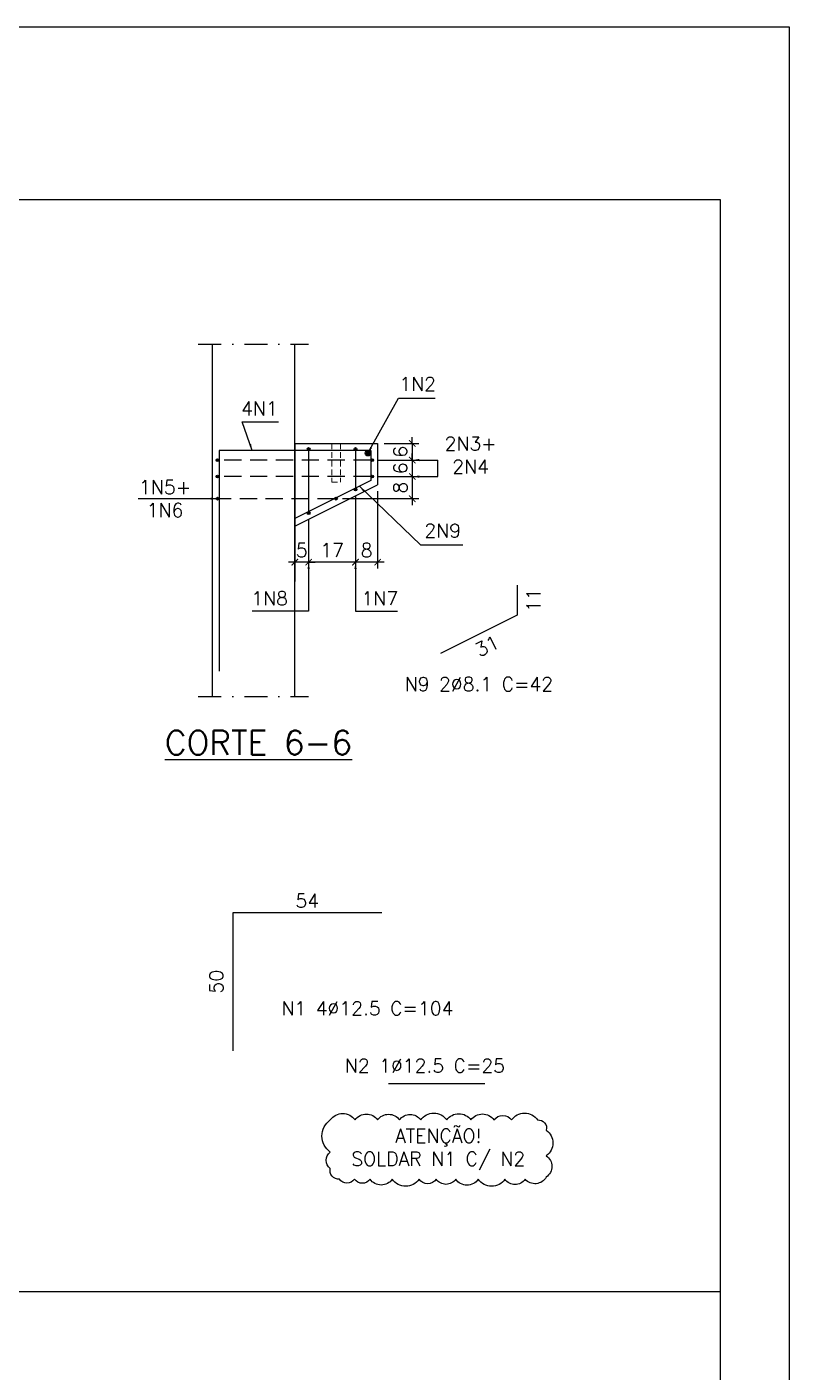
# Model space of a CAD drawing. Header units: centimetres. Extents: x 1658 to 27871, y 8240 to 11444.
# Drawn here: x 16273 to 17102, y 9981 to 11444 of the extents above; entities that cross this region are included whole.
import ezdxf

# ---------------------------------------------------------------- set-up
doc = ezdxf.new("R2010")
doc.units = ezdxf.units.CM
doc.header["$LTSCALE"] = 50
doc.header["$MEASUREMENT"] = 0
doc.header["$PDMODE"] = 67
for name, pattern in [('DASHDOT', [1, 0.5, -0.25, 0, -0.25]), ('DASHED', [0.75, 0.5, -0.25]), ('HIDDEN', [0.375, 0.25, -0.125])]:
    doc.linetypes.add(name, pattern=pattern)
doc.layers.add('10 TRACEJADO', color=1, linetype='DASHED', lineweight=13)
for name, color, linetype in [('FORMATO-PRECON', 2, 'Continuous'), ('HACHURAS-PRECON', 1, 'Continuous'), ('LINHA CENTRO-PRECON', 1, 'DASHDOT'), ('LINHA-01-PRECON', 1, 'Continuous'), ('LINHA-02-PRECON', 2, 'Continuous'), ('LINHA-04-PRECON', 4, 'Continuous'), ('X1', 2, 'Continuous')]:
    doc.layers.add(name, color=color, linetype=linetype)
doc.styles.add('PRECON-ROMANS', font='romans.shx')
doc.styles.get("Standard").update_dxf_attribs({"font": 'romans.shx'})
doc.dimstyles.new('ESC50-50', dxfattribs={"dimscale": 50, "dimtxt": 0.2, "dimasz": 0.15, "dimexe": 0.15, "dimexo": 0.15, "dimgap": 0.08, "dimtad": 1, "dimdec": 1, "dimzin": 12, "dimdsep": 46, "dimtxsty": 'Standard', "dimblk": 'ARCHTICK', "dimcen": 0.09, "dimdle": 0.15, "dimclrd": 256, "dimclre": 256, "dimclrt": 2, "dimazin": 3, "dimtfac": 1, "dimtdec": 1, "dimtmove": 1, "dimatfit": 2, "dimfxl": 0.15, "dimtolj": 1, "dimtzin": 0, "dimarcsym": 0})
doc.dimstyles.new('ESC75-25', dxfattribs={"dimscale": 0, "dimtxt": 15, "dimasz": 7, "dimexe": 7, "dimexo": 7, "dimgap": 5.5, "dimtad": 1, "dimdec": 1, "dimlfac": 0.333333, "dimdsep": 46, "dimtxsty": 'Standard', "dimblk": 'ARCHTICK', "dimcen": 0.1, "dimdle": 7, "dimclrd": 256, "dimclre": 256, "dimclrt": 2, "dimadec": 0, "dimazin": 0, "dimtfac": 1, "dimtdec": 1, "dimtix": 1, "dimtmove": 2, "dimatfit": 3, "dimfxl": 1, "dimarcsym": 0})
doc.dimstyles.new('ESC75-75', dxfattribs={"dimscale": 0, "dimtxt": 15, "dimasz": 7, "dimexe": 7, "dimexo": 7, "dimgap": 5.5, "dimtad": 1, "dimdec": 1, "dimdsep": 46, "dimtxsty": 'Standard', "dimblk": 'ARCHTICK', "dimcen": 0.1, "dimdle": 7, "dimclrd": 256, "dimclre": 256, "dimclrt": 2, "dimadec": 0, "dimazin": 0, "dimtfac": 1, "dimtdec": 1, "dimtix": 1, "dimtmove": 2, "dimatfit": 3, "dimfxl": 1, "dimarcsym": 0})

# ---------------------------------------------------------------- blocks, each defined once
blk = doc.blocks.new('A$C2E607E54')
at = {"layer": 'FORMATO-PRECON'}
blk.add_lwpolyline([(0, 4200), (2970, 4200), (2970, 0), (0, 0)], close=True, dxfattribs=at)
at = {"layer": 'FORMATO-PRECON', "color": 6}
blk.add_lwpolyline([(100, 3950), (2870, 3950), (2870, 100), (100, 100)], close=True, dxfattribs=at)
blk = doc.blocks.new('*D410')
at = {"layer": 'Defpoints', "color": 0, "linetype": 'Continuous', "transparency": 16777216}
for p in [(16497, 10480.8), (16659, 10480.8), (16659, 10480.8)]:
    blk.add_point(p, dxfattribs=at)
at = {"layer": 'LINHA-01-PRECON', "color": 2, "linetype": 'Continuous', "transparency": 16777216, "insert": (16578, 10493.8), "char_height": 15, "attachment_point": 5}
blk.add_mtext('54', dxfattribs=at)
blk = doc.blocks.new('_ArchTick')
at = {"color": 0, "linetype": 'ByBlock', "const_width": 0.15}
blk.add_lwpolyline([(-0.5, -0.5), (0.5, 0.5)], dxfattribs=at)
blk = doc.blocks.new('*D411')
at = {"layer": 'Defpoints', "color": 0, "linetype": 'Continuous', "transparency": 16777216}
for p in [(16497, 10480.8), (16497, 10330.8), (16497, 10330.8)]:
    blk.add_point(p, dxfattribs=at)
at = {"layer": 'LINHA-01-PRECON', "color": 2, "linetype": 'Continuous', "transparency": 16777216, "insert": (16479.1, 10405.8), "char_height": 15, "attachment_point": 5, "rotation": 90}
blk.add_mtext('50', dxfattribs=at)
blk = doc.blocks.new('*D409')
at = {"layer": 'Defpoints', "color": 0, "transparency": 16777216}
for p in [(16630.5, 10940.9), (16654.5, 10946), (16630.5, 10862)]:
    blk.add_point(p, dxfattribs=at)
at = {"layer": 'LINHA-01-PRECON', "lineweight": -2, "transparency": 16777216}
for p, q in [((16630.5, 10933.9), (16630.5, 10855)), ((16654.5, 10939), (16654.5, 10855)), ((16661.5, 10862), (16623.5, 10862))]:
    blk.add_line(p, q, dxfattribs=at)
at = {"layer": 'LINHA-01-PRECON', "lineweight": -2, "transparency": 16777216, "xscale": 7, "yscale": 7, "zscale": 7, "rotation": 180}
blk.add_blockref('_ArchTick', (16630.5, 10862), dxfattribs=at)
at = {"layer": 'LINHA-01-PRECON', "lineweight": -2, "transparency": 16777216, "xscale": 7, "yscale": 7, "zscale": 7}
blk.add_blockref('_ArchTick', (16654.5, 10862), dxfattribs=at)
at = {"layer": 'LINHA-01-PRECON', "color": 2, "transparency": 16777216, "insert": (16642.5, 10875), "char_height": 15, "attachment_point": 5}
blk.add_mtext('8', dxfattribs=at)
blk = doc.blocks.new('*D400')
at = {"layer": 'Defpoints', "color": 0, "transparency": 16777216}
for p in [(16630.5, 10940.9), (16579.5, 10915.4), (16579.5, 10862)]:
    blk.add_point(p, dxfattribs=at)
at = {"layer": 'LINHA-01-PRECON', "lineweight": -2, "transparency": 16777216}
for p, q in [((16630.5, 10933.9), (16630.5, 10855)), ((16579.5, 10908.4), (16579.5, 10855)), ((16637.5, 10862), (16572.5, 10862))]:
    blk.add_line(p, q, dxfattribs=at)
at = {"layer": 'LINHA-01-PRECON', "lineweight": -2, "transparency": 16777216, "xscale": 7, "yscale": 7, "zscale": 7, "rotation": 180}
blk.add_blockref('_ArchTick', (16579.5, 10862), dxfattribs=at)
at = {"layer": 'LINHA-01-PRECON', "lineweight": -2, "transparency": 16777216, "xscale": 7, "yscale": 7, "zscale": 7}
blk.add_blockref('_ArchTick', (16630.5, 10862), dxfattribs=at)
at = {"layer": 'LINHA-01-PRECON', "color": 2, "transparency": 16777216, "insert": (16605, 10875), "char_height": 15, "attachment_point": 5}
blk.add_mtext('17', dxfattribs=at)
blk = doc.blocks.new('*D401')
at = {"layer": 'Defpoints', "color": 0, "transparency": 16777216}
for p in [(16579.5, 10915.4), (16564.5, 10862), (16564.5, 10862)]:
    blk.add_point(p, dxfattribs=at)
at = {"layer": 'LINHA-01-PRECON', "lineweight": -2, "transparency": 16777216}
for p, q in [((16579.5, 10908.4), (16579.5, 10855)), ((16564.5, 10862), (16557.5, 10862)), ((16579.5, 10862), (16564.5, 10862)), ((16579.5, 10862), (16586.5, 10862))]:
    blk.add_line(p, q, dxfattribs=at)
at = {"layer": 'LINHA-01-PRECON', "lineweight": -2, "transparency": 16777216, "xscale": 7, "yscale": 7, "zscale": 7}
blk.add_blockref('_ArchTick', (16564.5, 10862), dxfattribs=at)
at = {"layer": 'LINHA-01-PRECON', "lineweight": -2, "transparency": 16777216, "xscale": 7, "yscale": 7, "zscale": 7, "rotation": 180}
blk.add_blockref('_ArchTick', (16579.5, 10862), dxfattribs=at)
at = {"layer": 'LINHA-01-PRECON', "color": 2, "transparency": 16777216, "insert": (16572, 10875), "char_height": 15, "attachment_point": 5}
blk.add_mtext('5', dxfattribs=at)
blk = doc.blocks.new('*D407')
at = {"layer": 'Defpoints', "color": 0, "transparency": 16777216}
for p in [(16654.5, 10991), (16648.5, 10973), (16692.2, 10973)]:
    blk.add_point(p, dxfattribs=at)
at = {"layer": 'LINHA-01-PRECON', "lineweight": -2, "transparency": 16777216}
for p, q in [((16661.5, 10991), (16699.2, 10991)), ((16692.2, 10991), (16692.2, 10998)), ((16692.2, 10991), (16692.2, 10973)), ((16655.5, 10973), (16699.2, 10973)), ((16692.2, 10973), (16692.2, 10966))]:
    blk.add_line(p, q, dxfattribs=at)
at = {"layer": 'LINHA-01-PRECON', "lineweight": -2, "transparency": 16777216, "xscale": 7, "yscale": 7, "zscale": 7}
for p, rotation in [((16692.2, 10991), 270), ((16692.2, 10973), 90)]:
    blk.add_blockref('_ArchTick', p, dxfattribs=dict(at, rotation=rotation))
at = {"layer": 'LINHA-01-PRECON', "color": 2, "transparency": 16777216, "insert": (16679.2, 10982), "char_height": 15, "attachment_point": 5, "rotation": 90}
blk.add_mtext('6', dxfattribs=at)
blk = doc.blocks.new('*D408')
at = {"layer": 'Defpoints', "color": 0, "transparency": 16777216}
for p in [(16648.5, 10973), (16648.5, 10955), (16692.2, 10955)]:
    blk.add_point(p, dxfattribs=at)
at = {"layer": 'LINHA-01-PRECON', "lineweight": -2, "transparency": 16777216}
for p, q in [((16655.5, 10973), (16699.2, 10973)), ((16692.2, 10973), (16692.2, 10980)), ((16692.2, 10973), (16692.2, 10955)), ((16655.5, 10955), (16699.2, 10955)), ((16692.2, 10955), (16692.2, 10948))]:
    blk.add_line(p, q, dxfattribs=at)
at = {"layer": 'LINHA-01-PRECON', "lineweight": -2, "transparency": 16777216, "xscale": 7, "yscale": 7, "zscale": 7}
for p, rotation in [((16692.2, 10973), 270), ((16692.2, 10955), 90)]:
    blk.add_blockref('_ArchTick', p, dxfattribs=dict(at, rotation=rotation))
at = {"layer": 'LINHA-01-PRECON', "color": 2, "transparency": 16777216, "insert": (16679.2, 10964), "char_height": 15, "attachment_point": 5, "rotation": 90}
blk.add_mtext('6', dxfattribs=at)
blk = doc.blocks.new('*D373')
at = {"layer": 'Defpoints', "color": 0, "linetype": 'Continuous', "transparency": 16777216}
for p in [(16806.2, 10837.1), (16806.2, 10804.2), (16806.2, 10804.2)]:
    blk.add_point(p, dxfattribs=at)
at = {"layer": 'LINHA-01-PRECON', "color": 2, "linetype": 'Continuous', "transparency": 16777216, "insert": (16824.1, 10820.7), "char_height": 15, "attachment_point": 5, "rotation": 90}
blk.add_mtext('11', dxfattribs=at)
blk = doc.blocks.new('*D374')
at = {"layer": 'Defpoints', "color": 0, "linetype": 'Continuous', "transparency": 16777216}
for p in [(16806.2, 10804.2), (16722.9, 10762.6), (16722.9, 10762.6)]:
    blk.add_point(p, dxfattribs=at)
at = {"layer": 'LINHA-01-PRECON', "color": 2, "linetype": 'Continuous', "transparency": 16777216, "insert": (16773.4, 10770.8), "char_height": 15, "attachment_point": 5, "rotation": 26.5623}
blk.add_mtext('31', dxfattribs=at)
blk = doc.blocks.new('*D533')
at = {"layer": 'Defpoints', "color": 0, "transparency": 16777216}
for p in [(16648.5, 10955), (16609.2, 10931), (16692.2, 10931)]:
    blk.add_point(p, dxfattribs=at)
at = {"layer": 'LINHA-01-PRECON', "lineweight": -2, "transparency": 16777216}
for p, q in [((16692.2, 10962), (16692.2, 10924)), ((16655.5, 10955), (16699.2, 10955)), ((16616.2, 10931), (16699.2, 10931))]:
    blk.add_line(p, q, dxfattribs=at)
at = {"layer": 'LINHA-01-PRECON', "lineweight": -2, "transparency": 16777216, "xscale": 7, "yscale": 7, "zscale": 7}
for p, rotation in [((16692.2, 10955), 90), ((16692.2, 10931), 270)]:
    blk.add_blockref('_ArchTick', p, dxfattribs=dict(at, rotation=rotation))
at = {"layer": 'LINHA-01-PRECON', "color": 2, "transparency": 16777216, "insert": (16679.2, 10943), "char_height": 15, "attachment_point": 5, "rotation": 90}
blk.add_mtext('8', dxfattribs=at)

msp = doc.modelspace()

# ---------------------------------------------------------------- hatches: boundary and pattern name
at = {"layer": 'LINHA-01-PRECON', "linetype": 'Continuous'}
h = msp.add_hatch(color=256, dxfattribs=at)
h.dxf.hatch_style = 1
edge = h.paths.add_edge_path()
edge.add_arc((16579.49, 10984.97), 1.5, 0, 360)
h = msp.add_hatch(color=256, dxfattribs=at)
h.dxf.hatch_style = 1
edge = h.paths.add_edge_path()
edge.add_arc((16630.49, 10984.97), 1.5, 0, 360)
h = msp.add_hatch(color=256, dxfattribs=at)
h.dxf.hatch_style = 1
edge = h.paths.add_edge_path()
edge.add_arc((16480.49, 10972.97), 1.5, 0, 360)
h = msp.add_hatch(color=256, dxfattribs=at)
h.dxf.hatch_style = 1
edge = h.paths.add_edge_path()
edge.add_arc((16643.99, 10980.47), 3, 0, 360)
h = msp.add_hatch(color=256, dxfattribs=at)
h.dxf.hatch_style = 1
edge = h.paths.add_edge_path()
edge.add_arc((16648.49, 10972.97), 1.5, 0, 360)
h = msp.add_hatch(color=256, dxfattribs=at)
h.dxf.hatch_style = 1
edge = h.paths.add_edge_path()
edge.add_arc((16480.49, 10954.97), 1.5, 0, 360)
h = msp.add_hatch(color=256, dxfattribs=at)
h.dxf.hatch_style = 1
edge = h.paths.add_edge_path()
edge.add_arc((16648.49, 10954.97), 1.5, 0, 360)
h = msp.add_hatch(color=256, dxfattribs=at)
h.dxf.hatch_style = 1
edge = h.paths.add_edge_path()
edge.add_arc((16630.49, 10940.86), 1.5, 0, 360)
h = msp.add_hatch(color=256, dxfattribs=at)
h.dxf.hatch_style = 1
edge = h.paths.add_edge_path()
edge.add_arc((16480.49, 10930.97), 1.5, 0, 360)
h = msp.add_hatch(color=256, dxfattribs=at)
h.dxf.hatch_style = 1
edge = h.paths.add_edge_path()
edge.add_arc((16609.22, 10930.97), 1.5, 0, 360)
h = msp.add_hatch(color=256, dxfattribs=at)
h.dxf.hatch_style = 1
edge = h.paths.add_edge_path()
edge.add_arc((16579.49, 10915.36), 1.5, 0, 360)

# ---------------------------------------------------------------- linework, layer by layer
at = {"layer": '10 TRACEJADO', "linetype": 'HIDDEN', "ltscale": 0.5, "extrusion": (0, 1, 0)}
for p, q in [((16604.69, 10990.97), (16604.69, 10948.97)), ((16614.29, 10990.97), (16614.29, 10948.97)), ((16604.69, 10948.97), (16614.29, 10948.97))]:
    msp.add_line(p, q, dxfattribs=at)
at = {"layer": 'LINHA CENTRO-PRECON', "extrusion": (0, 1, 0)}
for p, q in [((16459.49, 11098.98), (16579.49, 11098.98)), ((16459.49, 10715.98), (16579.49, 10715.98))]:
    msp.add_line(p, q, dxfattribs=at)
at = {"layer": 'LINHA-01-PRECON'}
msp.add_line((17027.03, 10068.41), (14949.53, 10068.41), dxfattribs=at)
at = {"layer": 'LINHA-01-PRECON', "linetype": 'Continuous'}
msp.add_lwpolyline([(16603.06, 10255.47, -0.5205671), (16630.01, 10255.47, -0.5205671), (16654.46, 10255.47, -0.5205671), (16678.32, 10255.47, -0.5205671), (16701.36, 10255.47, -0.5205671), (16729.72, 10255.47, -0.5205671), (16755.92, 10255.47, -0.5205671), (16781.07, 10255.47, -0.5205671), (16800.18, 10255.47, -0.5205671), (16828.47, 10255.47, -0.5205671), (16837.96, 10244.28, -0.5205671), (16837.96, 10216.61, -0.5205671), (16837.96, 10193.36, -0.5205671), (16814.91, 10190.99, -0.5205671), (16793.03, 10190.99, -0.5205671), (16763.95, 10190.99, -0.5205671), (16739.45, 10190.99, -0.5205671), (16718.18, 10190.99, -0.5205671), (16699.69, 10190.99, -0.5205671), (16670.35, 10190.99, -0.5205671), (16646.33, 10190.99, -0.5205671), (16629.33, 10190.99, -0.5205671), (16612.95, 10190.99, -0.5205671), (16603.06, 10202.73, -0.5205671), (16603.06, 10220.48, -0.5205671)], format="xyb", close=True, dxfattribs=at)
for centre, radius in [((16579.49, 10984.97), 1.5), ((16630.49, 10984.97), 1.5), ((16480.49, 10972.97), 1.5), ((16643.99, 10980.47), 3), ((16648.49, 10972.97), 1.5), ((16480.49, 10954.97), 1.5), ((16648.49, 10954.97), 1.5), ((16630.49, 10940.86), 1.5), ((16480.49, 10930.97), 1.5), ((16609.22, 10930.97), 1.5), ((16579.49, 10915.36), 1.5)]:
    msp.add_circle(centre, radius, dxfattribs=at)
at = {"layer": 'LINHA-02-PRECON', "extrusion": (0, 1, 0)}
for p, q in [((16474.49, 11098.98), (16474.49, 10715.98)), ((16564.49, 10715.98), (16564.49, 11098.98)), ((16564.49, 10990.97), (16564.49, 10915.97)), ((16564.49, 10990.97), (16654.49, 10990.97)), ((16654.49, 10990.97), (16654.49, 10945.97)), ((16564.49, 10900.97), (16654.49, 10945.97)), ((16564.49, 10915.97), (16564.49, 10840.97))]:
    msp.add_line(p, q, dxfattribs=at)
at = {"layer": 'LINHA-04-PRECON', "extrusion": (0, 1, 0)}
for p, q in [((16646.99, 10983.47), (16481.99, 10983.47)), ((16579.49, 10983.47), (16579.49, 10916.86)), ((16630.49, 10983.47), (16630.49, 10942.36)), ((16658.99, 10480.8), (16496.99, 10480.8))]:
    msp.add_line(p, q, dxfattribs=at)
at = {"layer": 'LINHA-04-PRECON'}
for p, q in [((16481.99, 10983.47), (16481.99, 10743.47)), ((16496.99, 10480.8), (16496.99, 10330.8)), ((16666.23, 10294.96), (16771.23, 10294.96))]:
    msp.add_line(p, q, dxfattribs=at)
at = {"layer": 'LINHA-04-PRECON', "linetype": 'HIDDEN', "ltscale": 1.5, "extrusion": (0, 1, 0)}
for p, q in [((16646.99, 10972.97), (16481.99, 10972.97)), ((16646.99, 10954.97), (16481.99, 10954.97)), ((16607.72, 10930.97), (16481.99, 10930.97))]:
    msp.add_line(p, q, dxfattribs=at)
at = {"layer": 'LINHA-04-PRECON'}
for points in [[(16646.99, 10983.47, 0), (16646.99, 10950.61, 0), (16564.49, 10909.36, 0)], [(16806.24, 10837.1, 0), (16806.24, 10804.24, 0), (16722.94, 10762.59, 0)]]:
    msp.add_polyline3d(points, dxfattribs=at)

# ---------------------------------------------------------------- block references
at = {"layer": 'HACHURAS-PRECON', "xscale": 0.7499999999999996, "yscale": 0.7499999999999996, "zscale": 0.7499999999999996}
msp.add_blockref('A$C2E607E54', (14874.53, 8293.94), dxfattribs=at)

# ---------------------------------------------------------------- texts
at = {"layer": 'LINHA-01-PRECON', "color": 2, "linetype": 'Continuous', "char_height": 15, "attachment_point": 5}
for s, insert in [('1N2', (16697.98, 11055.58)), ('4N1', (16525.91, 11029.08)), ('2N3+\\P2N4', (16755.62, 10978.31)), ('1N5+\\P1N6', (16423.37, 10930.97)), ('2N9', (16725.23, 10896.29)), ('1N8', (16537.05, 10822.64)), ('1N7', (16656.87, 10822.64)), ('{\\C4;ATENÇÃO!\\P}SOLDAR N1 C/ N2', (16720.44, 10223.25))]:
    msp.add_mtext(s, dxfattribs=dict(at, insert=insert))
at = {"layer": 'LINHA-01-PRECON', "color": 4, "insert": (16524.94, 10665.74, -0.05), "char_height": 26.25, "attachment_point": 5}
msp.add_mtext('{\\LCORTE 6-6}', dxfattribs=at)
at = {"layer": 'X1', "style": 'PRECON-ROMANS'}
for s, p in [('N9 2%%C8.1 C=42', (16684, 10721.83)), ('N1 4%%C12.5 C=104', (16549.9, 10369.35)), ('N2 1%%C12.5 C=25', (16618.86, 10306.92))]:
    msp.add_text(s, height=15, dxfattribs=at).set_placement(p)

# ---------------------------------------------------------------- dimensions: what is measured, and where the dimension line sits
at = {"layer": 'LINHA-01-PRECON'}
for base, p1, p2, angle, picture, middle in [((16692.22, 10972.97), (16654.49, 10990.97), (16648.49, 10972.97), 90, '*D407', (16679.22, 10981.97)), ((16692.22, 10954.97), (16648.49, 10972.97), (16648.49, 10954.97), 90, '*D408', (16679.22, 10963.97)), ((16692.22, 10930.97), (16648.49, 10954.97), (16609.22, 10930.97), 90, '*D533', (16679.22, 10942.97)), ((16579.49, 10861.97), (16630.49, 10940.86), (16579.49, 10915.36), 180, '*D400', (16604.99, 10874.97)), ((16630.49, 10861.97), (16654.49, 10945.97), (16630.49, 10940.86), 180, '*D409', (16642.49, 10874.97)), ((16564.49, 10861.97), (16579.49, 10915.36), (16564.49, 10861.97), 180, '*D401', (16571.99, 10874.97))]:
    dim = msp.add_linear_dim(base=base, p1=p1, p2=p2, angle=angle, dimstyle='ESC75-25', override={"dimscale": 1}, dxfattribs=at)
    dim.commit()
    dim.dimension.update_dxf_attribs({"geometry": picture, "text_midpoint": middle})
at = {"layer": 'LINHA-01-PRECON', "linetype": 'Continuous'}
for base, p1, p2, angle, picture, middle, dimtype in [((16806.24, 10804.24), (16806.24, 10837.1), (16806.24, 10804.24), 270, '*D373', (16824.15, 10820.67), 161), ((16722.94, 10762.59), (16806.24, 10804.24), (16722.94, 10762.59), 206.56233, '*D374', (16773.43, 10770.84), 161), ((16496.99, 10330.8), (16496.99, 10480.8), (16496.99, 10330.8), 90, '*D411', (16479.08, 10405.8), 160)]:
    dim = msp.add_linear_dim(base=base, p1=p1, p2=p2, angle=angle, dimstyle='ESC75-25', override={"dimscale": 1, "dimse1": 1, "dimse2": 1, "dimsd1": 1, "dimsd2": 1}, dxfattribs=at)
    dim.commit()
    dim.dimension.update_dxf_attribs({"geometry": picture, "text_midpoint": middle, "dimtype": dimtype})
dim = msp.add_linear_dim(base=(16658.99, 10480.8), p1=(16496.99, 10480.8), p2=(16658.99, 10480.8), dimstyle='ESC75-25', override={"dimscale": 1, "dimse1": 1, "dimse2": 1, "dimsd1": 1, "dimsd2": 1}, dxfattribs=at)
dim.commit()
dim.dimension.update_dxf_attribs({"geometry": '*D410', "text_midpoint": (16577.99, 10493.8)})

# ---------------------------------------------------------------- leaders
for points in [[(16643.99, 10980.47), (16677.3, 11040.09), (16717.02, 11040.09)], [(16518.17, 10983.47), (16507.14, 11014.38), (16546.86, 11014.38)], [(16634.63, 10944.42), (16700.97, 10880.8), (16747.07, 10880.8)]]:
    msp.add_leader(points, dimstyle='ESC75-75', override={"dimscale": 1, "dimtad": 0}, dxfattribs=at)
at = {"layer": 'LINHA-01-PRECON'}
for points in [[(16692.22, 10972.97), (16720.04, 10972.97)], [(16692.22, 10954.97), (16720.04, 10954.97), (16720.04, 10972.97)], [(16480.49, 10930.97), (16393.9, 10930.97)], [(16579.49, 10861.97), (16579.49, 10808.76), (16517.93, 10808.76)], [(16630.49, 10861.97), (16630.49, 10808.76), (16675.99, 10808.76)]]:
    msp.add_leader(points, dimstyle='ESC50-50', override={"dimgap": 0.08, "dimtad": 1}, dxfattribs=at)

doc.saveas('drawing.dxf')
